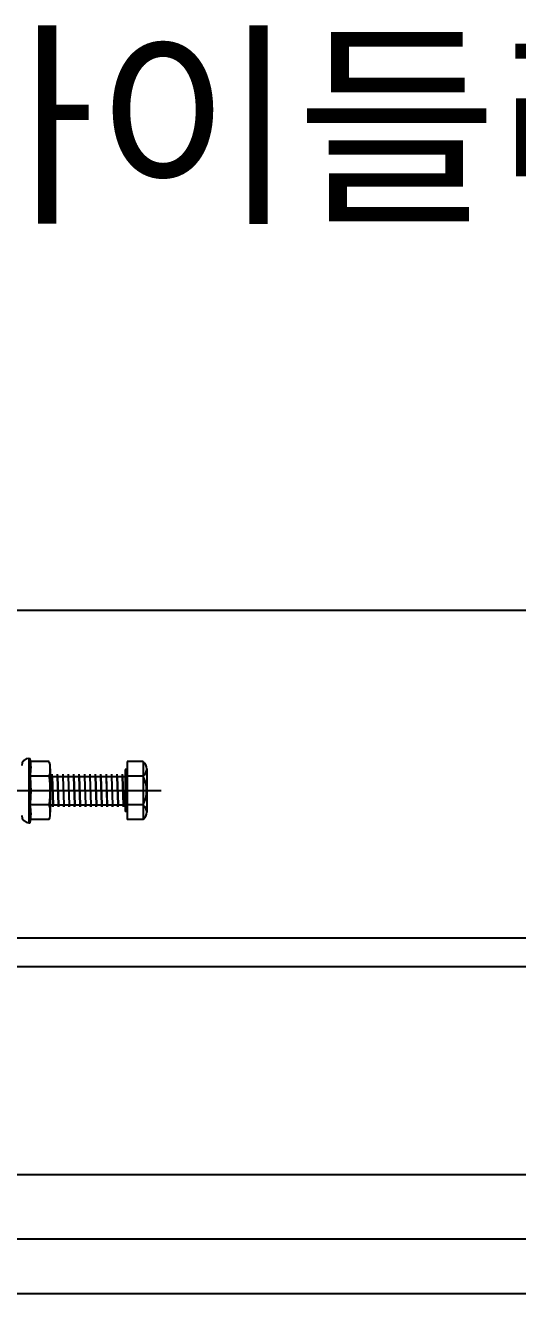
# Model space of a CAD drawing. Header units: millimetres. Extents: x 232323 to 272954, y -5343 to 8721.
# Drawn here: x 237227.5 to 237365.5, y 7482.3 to 7837.2 of the extents above; entities that cross this region are included whole.
import ezdxf
from ezdxf.enums import TextEntityAlignment as Align

# ---------------------------------------------------------------- set-up
doc = ezdxf.new("R2010")
doc.units = ezdxf.units.MM
doc.header["$MEASUREMENT"] = 0
doc.layers.get('0').update_dxf_attribs({"linetype": 'CONTINUOUS'})
doc.layers.add('A-MKXS-TEXT1', color=3, linetype='CONTINUOUS', lineweight=25)
doc.styles.add('맑은고딕', font='malgun.ttf')

# ---------------------------------------------------------------- blocks, each defined once
blk = doc.blocks.new('sd idler gear')
at = {"color": 253}
for p, q in [((1933439.29, 125799.98), (1933439.29, 125781.98)), ((1933439.29, 125799.98), (1933439.64, 125799.98)), ((1933444.99, 125799.07), (1933439.79, 125799.07)), ((1933466.79, 125799.07), (1933466.79, 125782.9)), ((1933471.29, 125799.07), (1933466.79, 125799.07)), ((1933471.29, 125799.07), (1933471.29, 125782.9)), ((1933445.29, 125797.04), (1933445.29, 125784.92)), ((1933445.72, 125795.53), (1933445.75, 125794.93)), ((1933445.72, 125795.53), (1933445.72, 125794.93)), ((1933445.73, 125795.5), (1933445.77, 125794.93)), ((1933447.24, 125795.53), (1933447.26, 125794.93)), ((1933447.24, 125795.53), (1933447.24, 125794.93)), ((1933447.24, 125795.5), (1933447.29, 125794.93)), ((1933448.76, 125795.53), (1933448.78, 125794.93)), ((1933448.76, 125795.53), (1933448.76, 125794.93)), ((1933448.76, 125795.5), (1933448.8, 125794.93)), ((1933450.28, 125795.53), (1933450.27, 125794.93)), ((1933450.28, 125795.53), (1933450.3, 125794.93)), ((1933450.28, 125795.5), (1933450.32, 125794.93)), ((1933451.79, 125795.53), (1933451.82, 125794.93)), ((1933451.79, 125795.53), (1933451.79, 125794.93)), ((1933451.8, 125795.5), (1933451.84, 125794.93)), ((1933453.31, 125795.53), (1933453.33, 125794.93)), ((1933453.31, 125795.53), (1933453.31, 125794.93)), ((1933453.31, 125795.5), (1933453.36, 125794.93)), ((1933454.83, 125795.53), (1933454.85, 125794.93)), ((1933454.83, 125795.53), (1933454.83, 125794.93)), ((1933454.83, 125795.5), (1933454.87, 125794.93)), ((1933456.35, 125795.53), (1933456.34, 125794.93)), ((1933456.35, 125795.53), (1933456.37, 125794.93)), ((1933456.35, 125795.5), (1933456.39, 125794.93)), ((1933457.86, 125795.53), (1933457.89, 125794.93)), ((1933457.86, 125795.53), (1933457.86, 125794.93)), ((1933457.87, 125795.5), (1933457.91, 125794.93)), ((1933459.38, 125795.53), (1933459.4, 125794.93)), ((1933459.38, 125795.53), (1933459.38, 125794.93)), ((1933459.38, 125795.5), (1933459.43, 125794.93)), ((1933460.9, 125795.53), (1933460.92, 125794.93)), ((1933460.9, 125795.53), (1933460.9, 125794.93)), ((1933460.9, 125795.5), (1933460.94, 125794.93)), ((1933462.42, 125795.53), (1933462.41, 125794.93)), ((1933462.42, 125795.53), (1933462.44, 125794.93)), ((1933462.42, 125795.5), (1933462.46, 125794.93)), ((1933463.94, 125795.53), (1933463.93, 125794.93)), ((1933463.94, 125795.53), (1933463.96, 125794.93)), ((1933463.94, 125795.5), (1933463.98, 125794.93)), ((1933465.45, 125795.53), (1933465.47, 125794.93)), ((1933465.45, 125795.53), (1933465.45, 125794.93)), ((1933465.45, 125795.5), (1933465.5, 125794.93)), ((1933466.29, 125796.88), (1933466.29, 125785.08)), ((1933466.79, 125796.88), (1933466.29, 125796.88)), ((1933472.29, 125797.04), (1933472.29, 125784.92)), ((1933444.99, 125795.02), (1933439.64, 125795.02)), ((1933445.29, 125794.93), (1933466.29, 125794.93)), ((1933445.72, 125794.93), (1933446, 125787.03)), ((1933445.75, 125794.93), (1933446.02, 125787.03)), ((1933445.77, 125794.93), (1933446.05, 125787.03)), ((1933447.24, 125794.93), (1933447.51, 125787.03)), ((1933447.26, 125794.93), (1933447.54, 125787.03)), ((1933447.29, 125794.93), (1933447.56, 125787.03)), ((1933448.76, 125794.93), (1933449.03, 125787.03)), ((1933448.78, 125794.93), (1933449.06, 125787.03)), ((1933448.8, 125794.93), (1933449.08, 125787.03)), ((1933450.27, 125794.93), (1933450.55, 125787.03)), ((1933450.3, 125794.93), (1933450.57, 125787.03)), ((1933450.32, 125794.93), (1933450.6, 125787.03)), ((1933451.79, 125794.93), (1933452.07, 125787.03)), ((1933451.82, 125794.93), (1933452.09, 125787.03)), ((1933451.84, 125794.93), (1933452.12, 125787.03)), ((1933453.31, 125794.93), (1933453.59, 125787.03)), ((1933453.33, 125794.93), (1933453.61, 125787.03)), ((1933453.36, 125794.93), (1933453.63, 125787.03)), ((1933454.83, 125794.93), (1933455.1, 125787.03)), ((1933454.85, 125794.93), (1933455.13, 125787.03)), ((1933454.87, 125794.93), (1933455.15, 125787.03)), ((1933456.34, 125794.93), (1933456.62, 125787.03)), ((1933456.37, 125794.93), (1933456.64, 125787.03)), ((1933456.39, 125794.93), (1933456.67, 125787.03)), ((1933457.86, 125794.93), (1933458.14, 125787.03)), ((1933457.89, 125794.93), (1933458.16, 125787.03)), ((1933457.91, 125794.93), (1933458.19, 125787.03)), ((1933459.38, 125794.93), (1933459.66, 125787.03)), ((1933459.4, 125794.93), (1933459.68, 125787.03)), ((1933459.43, 125794.93), (1933459.7, 125787.03)), ((1933460.9, 125794.93), (1933461.17, 125787.03)), ((1933460.92, 125794.93), (1933461.2, 125787.03)), ((1933460.94, 125794.93), (1933461.22, 125787.03)), ((1933462.41, 125794.93), (1933462.69, 125787.03)), ((1933462.44, 125794.93), (1933462.71, 125787.03)), ((1933462.46, 125794.93), (1933462.74, 125787.03)), ((1933463.93, 125794.93), (1933464.21, 125787.03)), ((1933463.96, 125794.93), (1933464.23, 125787.03)), ((1933463.98, 125794.93), (1933464.26, 125787.03)), ((1933465.45, 125794.93), (1933465.73, 125787.03)), ((1933465.47, 125794.93), (1933465.75, 125787.03)), ((1933465.5, 125794.93), (1933465.77, 125787.03)), ((1933471.29, 125795.02), (1933466.79, 125795.02)), ((1933360.82, 125790.98), (1933476.38, 125790.98)), ((1933444.99, 125786.94), (1933439.64, 125786.94)), ((1933445.29, 125787.03), (1933466.29, 125787.03)), ((1933446.04, 125786.46), (1933446, 125787.03)), ((1933446.02, 125787.03), (1933446.04, 125786.43)), ((1933446.04, 125786.43), (1933446.05, 125787.03)), ((1933447.56, 125786.46), (1933447.51, 125787.03)), ((1933447.54, 125787.03), (1933447.56, 125786.43)), ((1933447.56, 125786.43), (1933447.56, 125787.03)), ((1933449.08, 125786.46), (1933449.03, 125787.03)), ((1933449.06, 125787.03), (1933449.08, 125786.43)), ((1933449.08, 125786.43), (1933449.08, 125787.03)), ((1933450.59, 125786.46), (1933450.55, 125787.03)), ((1933450.57, 125787.03), (1933450.59, 125786.43)), ((1933450.59, 125786.43), (1933450.6, 125787.03)), ((1933452.11, 125786.46), (1933452.07, 125787.03)), ((1933452.09, 125787.03), (1933452.11, 125786.43)), ((1933452.11, 125786.43), (1933452.12, 125787.03)), ((1933453.63, 125786.46), (1933453.59, 125787.03)), ((1933453.61, 125787.03), (1933453.63, 125786.43)), ((1933453.63, 125786.43), (1933453.63, 125787.03)), ((1933455.15, 125786.46), (1933455.1, 125787.03)), ((1933455.13, 125787.03), (1933455.15, 125786.43)), ((1933455.15, 125786.43), (1933455.15, 125787.03)), ((1933456.66, 125786.46), (1933456.62, 125787.03)), ((1933456.64, 125787.03), (1933456.67, 125786.43)), ((1933456.67, 125786.43), (1933456.67, 125787.03)), ((1933458.18, 125786.46), (1933458.14, 125787.03)), ((1933458.16, 125787.03), (1933458.18, 125786.43)), ((1933458.18, 125786.43), (1933458.19, 125787.03)), ((1933459.7, 125786.46), (1933459.66, 125787.03)), ((1933459.68, 125787.03), (1933459.7, 125786.43)), ((1933459.7, 125786.43), (1933459.7, 125787.03)), ((1933461.22, 125786.46), (1933461.17, 125787.03)), ((1933461.2, 125787.03), (1933461.22, 125786.43)), ((1933461.22, 125786.43), (1933461.22, 125787.03)), ((1933462.73, 125786.46), (1933462.69, 125787.03)), ((1933462.71, 125787.03), (1933462.74, 125786.43)), ((1933462.74, 125786.43), (1933462.74, 125787.03)), ((1933464.25, 125786.46), (1933464.21, 125787.03)), ((1933464.23, 125787.03), (1933464.25, 125786.43)), ((1933464.25, 125786.43), (1933464.26, 125787.03)), ((1933465.77, 125786.46), (1933465.73, 125787.03)), ((1933465.75, 125787.03), (1933465.77, 125786.43)), ((1933465.77, 125786.43), (1933465.77, 125787.03)), ((1933466.79, 125785.08), (1933466.29, 125785.08)), ((1933471.29, 125786.94), (1933466.79, 125786.94)), ((1933439.29, 125781.98), (1933439.64, 125781.98)), ((1933444.99, 125782.9), (1933439.79, 125782.9)), ((1933471.29, 125782.9), (1933466.79, 125782.9))]:
    blk.add_line(p, q, dxfattribs=at)
for centre, radius, start, end in [((1933439.29, 125797.98), 2, 90, 180), ((1933427.47, 125797.5), 12.42, 360, 11.516), ((1933438.33, 125797.04), 6.96, 0, 16.8891), ((1933469.75, 125797.04), 2.54, 0, 52.659), ((1933427.47, 125797.5), 12.42, 348.484, 0), ((1933438.33, 125797.04), 6.96, 343.1109, 0), ((1933469.75, 125797.04), 2.54, 307.341, 360), ((1933407.1, 125790.98), 32.79, 360, 7.0795), ((1933417.92, 125790.98), 27.37, 0, 8.4906), ((1933463.62, 125790.98), 8.67, 0, 27.7958), ((1933407.1, 125790.98), 32.79, 352.9205, 0), ((1933417.92, 125790.98), 27.37, 351.5094, 0), ((1933463.62, 125790.98), 8.67, 332.2042, 360), ((1933427.47, 125784.46), 12.42, 360, 11.516), ((1933438.33, 125784.92), 6.96, 0, 16.8891), ((1933438.33, 125784.92), 6.96, 343.1109, 0), ((1933469.75, 125784.92), 2.54, 0, 52.659), ((1933469.75, 125784.92), 2.54, 307.341, 360), ((1933439.29, 125783.98), 2, 180, 270), ((1933427.47, 125784.46), 12.42, 348.484, 0)]:
    blk.add_arc(centre, radius, start, end, dxfattribs=at)
blk = doc.blocks.new('A$C75D13664')
at = {"color": 7}
for p, q in [((-2701.21, 3309.03), (2588.56, 3309.03)), ((-2698.36, 3217.28), (2583.56, 3217.28)), ((-2698.36, 3209.28), (2583.56, 3209.28)), ((-2698.36, 3133.05), (2583.56, 3133.05)), ((-2698.36, 3117.73), (2583.56, 3117.73))]:
    blk.add_line(p, q, dxfattribs=at)
at = {"color": 1}
blk.add_line((1260.69, 3151.08), (2583.56, 3151.08), dxfattribs=at)
blk.add_blockref('sd idler gear', (-1931515.27, -122532.46))

msp = doc.modelspace()

# ---------------------------------------------------------------- block references
msp.add_blockref('A$C75D13664', (235304.53, 4364.55))

# ---------------------------------------------------------------- texts
at = {"layer": 'A-MKXS-TEXT1', "style": '맑은고딕'}
msp.add_text('아이들러 기어(Idler Gear)', height=45, dxfattribs=at).set_placement((237190.46, 7808.97), align=Align.MIDDLE_LEFT)

doc.saveas('drawing.dxf')
